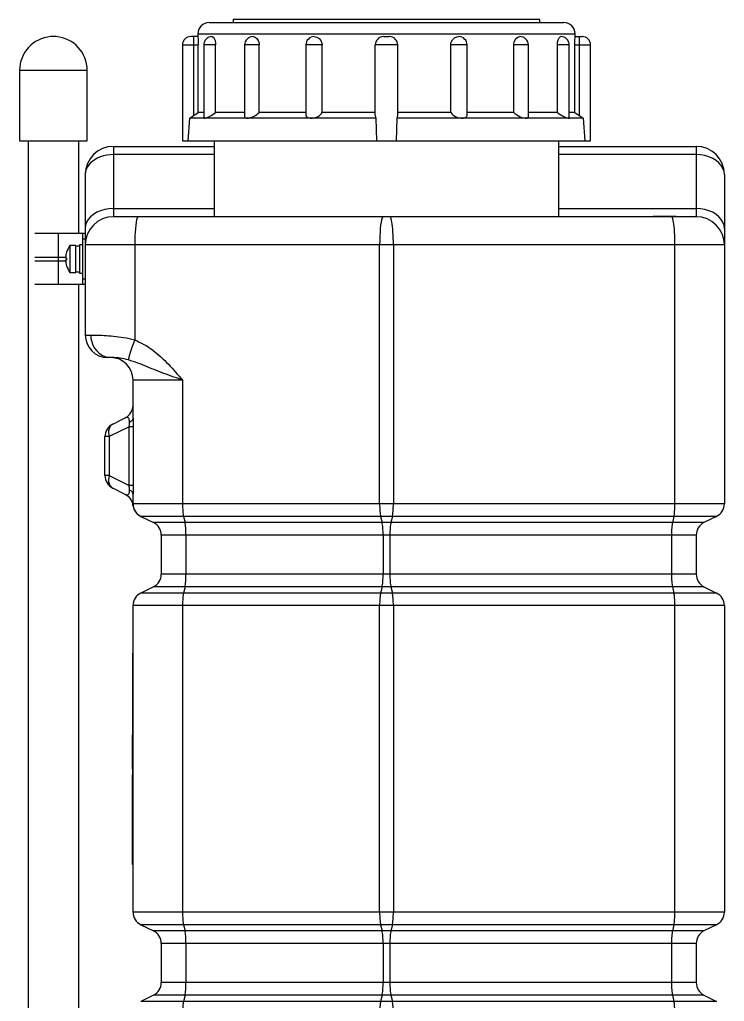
# Model space of a CAD drawing. Extents: x -9877 to -4419, y 2249 to 6216.
# Drawn here: x -5155.5 to -4905.2, y 2870.5 to 3219.2 of the extents above; entities that cross this region are included whole.
import ezdxf

# ---------------------------------------------------------------- set-up
doc = ezdxf.new("R2010")
doc.units = 0
doc.layers.add('LY_1', color=7, linetype='CONTINUOUS')

msp = doc.modelspace()

# ---------------------------------------------------------------- linework, layer by layer
at = {"layer": 'LY_1', "color": 110, "linetype": 'CONTINUOUS'}
for p, q in [((-5088.154721, 3218.167356), (-4962.154721, 3218.167356)), ((-4970.654721, 3219.167356), (-5079.654721, 3219.167356)), ((-5079.654721, 3219.167356), (-5079.654721, 3218.167356)), ((-4970.654721, 3218.167356), (-4970.654721, 3219.167356)), ((-5142.454721, 3213.125616), (-5144.454721, 3213.125616)), ((-5092.147258, 3213.167356), (-5094.654721, 3213.167356)), ((-5093.654721, 3213.167356), (-5093.654721, 3185.089563)), ((-5092.154721, 3214.167356), (-5092.154721, 3213.167356)), ((-5092.154721, 3214.167356), (-4958.154721, 3214.167356)), ((-5026.154721, 3213.167356), (-5024.154721, 3213.167356)), ((-4958.162184, 3213.167356), (-4955.654721, 3213.167356)), ((-4958.154721, 3213.167356), (-4958.154721, 3214.167356)), ((-4956.654721, 3185.089563), (-4956.654721, 3213.167356)), ((-5097.654721, 3210.167356), (-5092.035212, 3210.167356)), ((-5097.654721, 3210.167356), (-5097.654721, 3176.167356)), ((-5092.035212, 3186.167356), (-5092.035212, 3210.167356)), ((-5085.844836, 3210.167356), (-5090.05465, 3210.167356)), ((-5090.05465, 3210.167356), (-5090.05465, 3184.323424)), ((-5085.844836, 3186.167356), (-5085.844836, 3210.167356)), ((-5075.530876, 3210.167356), (-5075.530876, 3184.740723)), ((-5070.362595, 3210.167356), (-5075.530876, 3210.167356)), ((-5070.362595, 3186.167356), (-5070.362595, 3210.167356)), ((-5047.997865, 3210.167356), (-5053.794511, 3210.167356)), ((-5053.794511, 3210.167356), (-5053.794511, 3185.3658)), ((-5047.997865, 3186.167356), (-5047.997865, 3210.167356)), ((-5029.154721, 3185.089563), (-5029.154721, 3210.167356)), ((-5021.154721, 3210.167356), (-5029.154721, 3210.167356)), ((-5021.154721, 3185.089563), (-5021.154721, 3210.167356)), ((-4996.514931, 3210.167356), (-5002.311578, 3210.167356)), ((-5002.311578, 3186.167356), (-5002.311578, 3210.167356)), ((-4996.514931, 3185.373695), (-4996.514931, 3210.167356)), ((-4974.778567, 3210.167356), (-4979.946848, 3210.167356)), ((-4979.946848, 3186.167356), (-4979.946848, 3210.167356)), ((-4974.778567, 3184.735915), (-4974.778567, 3210.167356)), ((-4960.254793, 3210.167356), (-4964.464607, 3210.167356)), ((-4964.464607, 3186.167356), (-4964.464607, 3210.167356)), ((-4960.254793, 3184.328119), (-4960.254793, 3210.167356)), ((-4958.274231, 3210.167356), (-4952.654721, 3210.167356)), ((-4958.274231, 3186.167356), (-4958.274231, 3210.167356)), ((-4952.654721, 3176.167356), (-4952.654721, 3210.167356)), ((-5155.454721, 3201.167356), (-5155.454721, 3176.167356)), ((-5155.454721, 3201.167356), (-5131.454721, 3201.167356)), ((-5131.454721, 3176.167356), (-5131.454721, 3201.167356)), ((-5095.56713, 3176.167356), (-5095.054356, 3184.167356)), ((-5095.054356, 3184.167356), (-5093.654721, 3185.089563)), ((-5028.901856, 3184.167356), (-5095.054356, 3184.167356)), ((-5090.05465, 3186.167356), (-5092.035212, 3186.167356)), ((-5075.530876, 3186.167356), (-5085.844836, 3186.167356)), ((-5053.794511, 3186.167356), (-5070.362595, 3186.167356)), ((-5029.154721, 3186.167356), (-5047.997865, 3186.167356)), ((-5029.154721, 3185.089563), (-5028.901856, 3184.167356)), ((-5028.901856, 3184.167356), (-5028.667938, 3176.167356)), ((-5021.641504, 3176.167356), (-5021.407586, 3184.167356)), ((-5021.407586, 3184.167356), (-5021.154721, 3185.089563)), ((-4955.255086, 3184.167356), (-5021.407586, 3184.167356)), ((-5002.311578, 3186.167356), (-5021.154721, 3186.167356)), ((-4979.946848, 3186.167356), (-4996.514931, 3186.167356)), ((-4964.464607, 3186.167356), (-4974.778567, 3186.167356)), ((-4958.274231, 3186.167356), (-4960.254793, 3186.167356)), ((-4956.654721, 3185.089563), (-4955.255086, 3184.167356)), ((-4955.255086, 3184.167356), (-4954.742312, 3176.167356)), ((-5155.454721, 3176.167356), (-5131.454721, 3176.167356)), ((-5152.454721, 3176.167356), (-5152.454721, 2734.167356)), ((-5134.454721, 3143.167356), (-5134.454721, 3176.167356)), ((-5097.654721, 3176.167356), (-4952.654721, 3176.167356)), ((-5086.404721, 3176.167356), (-5086.404721, 3149.167356)), ((-4963.904721, 3149.167356), (-4963.904721, 3176.167356)), ((-5122.154721, 3174.167356), (-5086.404721, 3174.167356)), ((-5122.154721, 3174.167356), (-5122.154721, 3149.167356)), ((-4963.904721, 3174.167356), (-4915.154721, 3174.167356)), ((-4915.154721, 3174.167356), (-4915.154721, 3149.167356)), ((-5086.404721, 3171.238423), (-5122.154721, 3171.238423)), ((-4915.154721, 3171.238423), (-4963.904721, 3171.238423)), ((-5132.154721, 3164.167356), (-5132.154721, 3107.167356)), ((-4905.154721, 3164.167356), (-4905.154721, 3047.257526)), ((-5122.154721, 3152.096288), (-5086.404721, 3152.096288)), ((-4963.904721, 3152.096288), (-4915.154721, 3152.096288)), ((-4915.154721, 3149.167356), (-5122.154721, 3149.167356)), ((-4960.154723, 3149.267356), (-4920.154721, 3149.267356)), ((-4960.154723, 3149.267356), (-4960.154723, 3149.167356)), ((-4922.294465, 3149.277356), (-4930.45472, 3149.277356)), ((-4930.45472, 3149.277356), (-4930.45472, 3149.267356)), ((-4929.70472, 3149.277356), (-4929.70472, 3149.267356)), ((-4922.543329, 3149.277356), (-4922.543329, 3149.267356)), ((-4922.294465, 3149.267356), (-4922.294465, 3149.277356)), ((-4920.154721, 3149.267356), (-4920.154721, 3149.167356)), ((-5132.154721, 3143.167356), (-5150.069652, 3143.167356)), ((-5141.654721, 3125.167356), (-5141.654721, 3143.167356)), ((-5133.154721, 3143.167356), (-5133.154721, 3125.167356)), ((-5132.154721, 3141.167356), (-5133.154721, 3141.167356)), ((-5135.454721, 3138.917356), (-5137.591918, 3138.917356)), ((-5137.591918, 3138.917356), (-5137.591918, 3129.417356)), ((-5135.454721, 3129.417356), (-5135.454721, 3138.917356)), ((-5134.154721, 3138.767356), (-5135.454721, 3138.767356)), ((-5134.154721, 3139.167356), (-5134.154721, 3129.167356)), ((-5133.154721, 3139.167356), (-5134.154721, 3139.167356)), ((-4905.154721, 3139.167356), (-5132.154721, 3139.167356)), ((-5114.592108, 3139.167356), (-5114.592108, 3105.512236)), ((-5027.592108, 3047.257526), (-5027.592108, 3139.167356)), ((-5022.717334, 3139.167356), (-5022.717334, 3047.257526)), ((-4922.717334, 3047.257526), (-4922.717334, 3139.167356)), ((-5150.069652, 3134.867356), (-5139.115902, 3134.867356)), ((-5139.138505, 3134.527356), (-5138.761817, 3134.527356)), ((-5138.770301, 3136.617445), (-5138.761788, 3136.617445)), ((-5150.069652, 3133.467356), (-5139.115902, 3133.467356)), ((-5138.761817, 3133.807356), (-5139.138505, 3133.807356)), ((-5138.761846, 3131.717445), (-5138.770359, 3131.717445)), ((-5137.591918, 3129.417356), (-5135.454721, 3129.417356)), ((-5134.154721, 3129.167356), (-5133.154721, 3129.167356)), ((-5133.154721, 3127.167356), (-5132.154721, 3127.167356)), ((-5132.154721, 3125.167356), (-5150.069652, 3125.167356)), ((-5134.454721, 2782.14273), (-5134.454721, 3125.167356)), ((-5132.154721, 3107.167356), (-5130.204679, 3107.167356)), ((-5122.984696, 3099.167356), (-5124.154721, 3099.167356)), ((-5122.783572, 3099.166434), (-5122.984696, 3099.167356)), ((-5115.154721, 3077.662789), (-5115.154721, 3091.167356)), ((-5097.592108, 3091.167356), (-5115.154721, 3091.167356)), ((-5097.592108, 3091.167356), (-5097.592108, 3047.257526)), ((-5122.390789, 3075.549322), (-5117.918653, 3077.78539)), ((-5116.61007, 3074.617278), (-5123.690255, 3071.077186)), ((-5116.61007, 3053.717433), (-5116.61007, 3074.617278)), ((-5115.147428, 3074.617278), (-5116.61007, 3074.617278)), ((-5115.147428, 3074.617278), (-5115.147428, 3053.717433)), ((-5125.154721, 3057.257526), (-5125.154721, 3071.077186)), ((-5123.690255, 3071.077186), (-5125.154721, 3071.077186)), ((-5123.690255, 3071.077186), (-5123.690255, 3057.257526)), ((-5123.690255, 3057.257526), (-5125.154721, 3057.257526)), ((-5123.690255, 3057.257526), (-5116.61007, 3053.717433)), ((-5117.918653, 3050.549322), (-5122.390789, 3052.78539)), ((-5115.147428, 3053.717433), (-5116.61007, 3053.717433)), ((-5115.154721, 3047.257526), (-5115.154721, 3050.671922)), ((-4905.154721, 3047.257526), (-5115.154721, 3047.257526)), ((-4907.918653, 3042.78539), (-5112.390789, 3042.78539)), ((-5112.390789, 3042.78539), (-5107.918653, 3040.549322)), ((-4912.390789, 3040.549322), (-5107.918653, 3040.549322)), ((-5097.25527, 3042.78539), (-5096.710253, 3040.549322)), ((-5027.25527, 3042.78539), (-5026.710253, 3040.549322)), ((-5023.054173, 3042.78539), (-5023.599189, 3040.549322)), ((-4923.054173, 3042.78539), (-4923.599189, 3040.549322)), ((-4907.918653, 3042.78539), (-4912.390789, 3040.549322)), ((-4915.154721, 3036.077186), (-5105.154721, 3036.077186)), ((-5105.154721, 3036.077186), (-5105.154721, 3022.257526)), ((-5096.373415, 3036.077186), (-5096.373415, 3022.257526)), ((-5026.373415, 3036.077186), (-5026.373415, 3022.257526)), ((-5023.936028, 3036.077186), (-5023.936028, 3022.257526)), ((-4923.936028, 3036.077186), (-4923.936028, 3022.257526)), ((-4915.154721, 3036.077186), (-4915.154721, 3022.257526)), ((-4915.154721, 3022.257526), (-5105.154721, 3022.257526)), ((-5107.918653, 3017.78539), (-5112.390789, 3015.549322)), ((-4907.918653, 3015.549322), (-5112.390789, 3015.549322)), ((-4912.390789, 3017.78539), (-5107.918653, 3017.78539)), ((-5096.710253, 3017.78539), (-5097.25527, 3015.549322)), ((-5026.710253, 3017.78539), (-5027.25527, 3015.549322)), ((-5023.599189, 3017.78539), (-5023.054173, 3015.549322)), ((-4923.599189, 3017.78539), (-4923.054173, 3015.549322)), ((-4912.390789, 3017.78539), (-4907.918653, 3015.549322)), ((-4905.154721, 3011.077186), (-5115.154721, 3011.077186)), ((-5115.154721, 2902.257526), (-5115.154721, 3011.077186)), ((-5097.592108, 3011.077186), (-5097.592108, 2902.257526)), ((-5027.592108, 2902.257526), (-5027.592108, 3011.077186)), ((-5022.717334, 3011.077186), (-5022.717334, 2902.257526)), ((-4922.717334, 2902.257526), (-4922.717334, 3011.077186)), ((-4905.154721, 3011.077186), (-4905.154721, 2902.257526)), ((-5115.354721, 2994.167356), (-5115.354721, 2951.167356)), ((-5115.354721, 2994.167356), (-5115.154721, 2994.167356)), ((-5115.354721, 2992.167356), (-5115.154721, 2992.167356)), ((-5115.354721, 2990.455045), (-5115.404721, 2990.455045)), ((-5115.404721, 2990.455045), (-5115.404721, 2987.190859)), ((-5115.404721, 2987.190859), (-5115.354721, 2987.190859)), ((-5115.404721, 2985.667356), (-5115.404721, 2978.667356)), ((-5115.404721, 2985.667356), (-5115.354721, 2985.667356)), ((-5115.404721, 2985.489456), (-5115.354721, 2985.489456)), ((-5115.404721, 2979.289456), (-5115.354721, 2979.289456)), ((-5115.404721, 2978.667356), (-5115.354721, 2978.667356)), ((-5115.254721, 2979.167356), (-5115.154721, 2979.167356)), ((-5115.254721, 2919.167356), (-5115.254721, 2979.167356)), ((-5115.354721, 2977.141886), (-5115.404721, 2977.141886)), ((-5115.404721, 2977.141886), (-5115.404721, 2973.8777)), ((-5115.404721, 2973.8777), (-5115.354721, 2973.8777)), ((-5115.254721, 2977.167356), (-5115.154721, 2977.167356)), ((-5115.384721, 2953.167356), (-5115.384721, 2965.167356)), ((-5115.384721, 2965.167356), (-5115.354721, 2965.167356)), ((-5115.404721, 2963.16734), (-5115.384721, 2963.16734)), ((-5115.404721, 2955.16734), (-5115.404721, 2963.16734)), ((-5115.264721, 2934.953931), (-5115.264721, 2961.166172)), ((-5115.264721, 2958.549054), (-5115.254721, 2958.549054)), ((-5115.404721, 2955.16734), (-5115.384721, 2955.16734)), ((-5115.354721, 2919.167356), (-5115.354721, 2951.167356)), ((-5115.264721, 2951.166974), (-5115.254721, 2951.166974)), ((-5115.264721, 2935.853931), (-5115.254721, 2935.853931)), ((-5115.264721, 2921.167356), (-5115.264721, 2934.953931)), ((-5115.264721, 2934.953931), (-5115.254721, 2934.953931)), ((-5115.354721, 2919.167356), (-5115.254721, 2919.167356)), ((-5115.264721, 2921.167356), (-5115.254721, 2921.167356)), ((-5115.264721, 2921.167344), (-5115.254721, 2921.167344)), ((-5115.254721, 2921.167356), (-5115.154721, 2921.167356)), ((-5115.254721, 2919.167356), (-5115.154721, 2919.167356)), ((-4905.154721, 2902.257526), (-5115.154721, 2902.257526)), ((-4907.918653, 2897.78539), (-5112.390789, 2897.78539)), ((-5112.390789, 2897.78539), (-5107.918653, 2895.549322)), ((-5097.25527, 2897.78539), (-5096.710253, 2895.549322)), ((-5027.25527, 2897.78539), (-5026.710253, 2895.549322)), ((-5023.054173, 2897.78539), (-5023.599189, 2895.549322)), ((-4923.054173, 2897.78539), (-4923.599189, 2895.549322)), ((-4907.918653, 2897.78539), (-4912.390789, 2895.549322)), ((-4912.390789, 2895.549322), (-5107.918653, 2895.549322)), ((-4915.154721, 2891.077186), (-5105.154721, 2891.077186)), ((-5105.154721, 2891.077186), (-5105.154721, 2877.257526)), ((-5096.373415, 2891.077186), (-5096.373415, 2877.257526)), ((-5026.373415, 2891.077186), (-5026.373415, 2877.257526)), ((-5023.936028, 2891.077186), (-5023.936028, 2877.257526)), ((-4923.936028, 2891.077186), (-4923.936028, 2877.257526)), ((-4915.154721, 2891.077186), (-4915.154721, 2877.257526)), ((-4915.154721, 2877.257526), (-5105.154721, 2877.257526)), ((-5107.918653, 2872.78539), (-5112.390789, 2870.549322)), ((-4912.390789, 2872.78539), (-5107.918653, 2872.78539)), ((-5096.710253, 2872.78539), (-5097.25527, 2870.549322)), ((-5026.710253, 2872.78539), (-5027.25527, 2870.549322)), ((-5023.599189, 2872.78539), (-5023.054173, 2870.549322)), ((-4923.599189, 2872.78539), (-4923.054173, 2870.549322)), ((-4912.390789, 2872.78539), (-4907.918653, 2870.549322)), ((-4907.918653, 2870.549322), (-5112.390789, 2870.549322))]:
    msp.add_line(p, q, dxfattribs=at)
for points in [[(-5092.147258, 3213.167356), (-5092.125077, 3212.998304), (-5092.093071, 3212.510391), (-5092.060942, 3211.75787), (-5092.039544, 3210.825583), (-5092.035212, 3210.167356)], [(-5087.053849, 3213.167355), (-5086.668143, 3212.998501), (-5086.313842, 3212.510978), (-5086.037188, 3211.759375), (-5085.876011, 3210.828038), (-5085.844836, 3210.167356)], [(-5072.529665, 3213.167355), (-5071.824052, 3212.998501), (-5071.188216, 3212.510978), (-5070.6991, 3211.759375), (-5070.416941, 3210.828038), (-5070.362595, 3210.167356)], [(-5050.793091, 3213.167355), (-5049.874978, 3212.998501), (-5049.054408, 3212.510978), (-5048.427294, 3211.759375), (-5048.067109, 3210.828038), (-5047.997865, 3210.167356)], [(-5002.311578, 3210.167356), (-5002.246483, 3210.667362), (-5002.152679, 3211.160229), (-5001.694768, 3212.041162), (-5000.991568, 3212.710979), (-5000.125098, 3213.094057), (-4999.513508, 3213.167355)], [(-4979.946848, 3210.167356), (-4979.896245, 3210.665957), (-4979.822185, 3211.160229), (-4979.463908, 3212.041162), (-4978.916556, 3212.710979), (-4978.246911, 3213.094057), (-4977.777349, 3213.167355)], [(-4964.464607, 3210.167356), (-4964.393158, 3211.160229), (-4964.189061, 3212.041162), (-4963.880886, 3212.710979), (-4963.510013, 3213.094057), (-4963.253984, 3213.167355)], [(-4958.274231, 3210.167356), (-4958.264353, 3211.159294), (-4958.238236, 3212.039387), (-4958.204915, 3212.709499), (-4958.175315, 3213.093612), (-4958.162184, 3213.167356)], [(-5093.654721, 3185.089563), (-5093.593852, 3185.130073), (-5092.814534, 3185.648718), (-5092.035212, 3186.167356)], [(-5090.054647, 3184.314362), (-5089.927529, 3184.177025), (-5089.826289, 3184.167356)], [(-5089.826289, 3184.167356), (-5089.548139, 3184.204359), (-5088.992228, 3184.3806), (-5088.274422, 3184.696276), (-5087.39653, 3185.162922), (-5086.886476, 3185.466136), (-5086.388554, 3185.788187), (-5085.844836, 3186.167356)], [(-5075.530876, 3184.731551), (-5075.528232, 3184.675178), (-5075.343527, 3184.342046), (-5074.854415, 3184.177025), (-5074.652196, 3184.167356)], [(-5074.652196, 3184.167356), (-5074.19621, 3184.204359), (-5073.444478, 3184.3806), (-5072.608927, 3184.696276), (-5072.151232, 3184.916551), (-5071.70616, 3185.162922), (-5071.238218, 3185.457733), (-5070.796089, 3185.788187), (-5070.362595, 3186.167356)], [(-5053.794511, 3185.364003), (-5053.794193, 3185.338098), (-5053.515485, 3184.675141), (-5052.993663, 3184.342026), (-5052.214916, 3184.177021), (-5051.942562, 3184.167356)], [(-5051.942562, 3184.167356), (-5051.378101, 3184.204366), (-5050.544993, 3184.380617), (-5049.718903, 3184.696303), (-5048.928704, 3185.16296), (-5048.2551, 3185.788236), (-5047.997865, 3186.167356)], [(-5002.311578, 3186.167356), (-5001.96875, 3185.741859), (-5001.605213, 3185.338149), (-5001.105908, 3184.964662), (-5000.545635, 3184.675178), (-4999.627175, 3184.342046), (-4998.65089, 3184.177025), (-4998.366881, 3184.167356)], [(-4998.366881, 3184.167356), (-4997.846845, 3184.204359), (-4997.224562, 3184.3806), (-4996.7741, 3184.696276), (-4996.534475, 3185.162922), (-4996.514932, 3185.365999)], [(-4979.946848, 3186.167356), (-4979.422562, 3185.744264), (-4978.886224, 3185.338142), (-4978.286444, 3184.976648), (-4977.652636, 3184.675173), (-4976.735011, 3184.342043), (-4975.880887, 3184.177024), (-4975.657247, 3184.167356)], [(-4975.657247, 3184.167356), (-4975.283235, 3184.20436), (-4974.92106, 3184.380602), (-4974.779582, 3184.696279), (-4974.778567, 3184.731703)], [(-4964.464607, 3186.167356), (-4963.841062, 3185.747948), (-4963.211129, 3185.338098), (-4962.610158, 3184.989376), (-4961.991344, 3184.675141), (-4961.21427, 3184.342026), (-4960.61236, 3184.177021), (-4960.483154, 3184.167356)], [(-4960.483154, 3184.167356), (-4960.312103, 3184.204366), (-4960.254796, 3184.31447)], [(-4958.274231, 3186.167356), (-4957.494908, 3185.648718), (-4956.715591, 3185.130073), (-4956.654721, 3185.089563)], [(-5122.154721, 3171.238423), (-5123.330095, 3171.18941), (-5124.489175, 3171.043049), (-5125.615892, 3170.80137), (-5126.694626, 3170.467723), (-5127.710424, 3170.046734), (-5128.649202, 3169.544238), (-5129.497946, 3168.967202), (-5130.244891, 3168.323625), (-5130.879681, 3167.62243), (-5131.393517, 3166.873336), (-5131.779274, 3166.086729), (-5132.031605, 3165.273514), (-5132.123895, 3164.722145), (-5132.154721, 3164.167356)], [(-4905.154721, 3164.167356), (-4905.277838, 3165.273514), (-4905.644156, 3166.352436), (-4906.244656, 3167.377553), (-4907.064551, 3168.323625), (-4908.083653, 3169.167356), (-4909.276869, 3169.88797), (-4910.614816, 3170.467723), (-4912.064551, 3170.892341), (-4913.590377, 3171.151367), (-4915.154721, 3171.238423)], [(-5122.154721, 3152.096288), (-5123.719066, 3152.009231), (-5125.244891, 3151.750205), (-5126.694626, 3151.325588), (-5128.032574, 3150.745834), (-5129.225789, 3150.02522), (-5130.244891, 3149.181489), (-5131.064786, 3148.235418), (-5131.665286, 3147.2103), (-5132.031605, 3146.131379), (-5132.154721, 3145.02522)], [(-4905.154721, 3145.02522), (-4905.277838, 3146.131379), (-4905.644156, 3147.2103), (-4906.244656, 3148.235418), (-4907.064551, 3149.181489), (-4908.083653, 3150.02522), (-4909.276869, 3150.745834), (-4910.614816, 3151.325588), (-4912.064551, 3151.750205), (-4913.590377, 3152.009231), (-4915.154721, 3152.096288)], [(-5113.373415, 3149.167356), (-5113.56406, 3149.044239), (-5113.750012, 3148.677921), (-5113.92669, 3148.077421), (-5114.089745, 3147.257526), (-5114.235161, 3146.238423), (-5114.359358, 3145.045208), (-5114.459278, 3143.707261), (-5114.532461, 3142.257526), (-5114.577104, 3140.7317), (-5114.592108, 3139.167356)], [(-5026.373415, 3149.167356), (-5026.56406, 3149.044239), (-5026.750012, 3148.677921), (-5026.92669, 3148.077421), (-5027.089745, 3147.257526), (-5027.235161, 3146.238423), (-5027.359358, 3145.045208), (-5027.459278, 3143.707261), (-5027.532461, 3142.257526), (-5027.577104, 3140.7317), (-5027.592108, 3139.167356)], [(-5022.717334, 3139.167356), (-5022.725782, 3140.34273), (-5022.751007, 3141.501809), (-5022.79266, 3142.628526), (-5022.850164, 3143.707261), (-5022.922721, 3144.723058), (-5023.009326, 3145.661836), (-5023.108778, 3146.510581), (-5023.219698, 3147.257526), (-5023.340548, 3147.892316), (-5023.469654, 3148.406151), (-5023.605225, 3148.791908), (-5023.745382, 3149.044239), (-5023.84041, 3149.136529), (-5023.936028, 3149.167356)], [(-4922.717334, 3139.167356), (-4922.725782, 3140.34273), (-4922.751007, 3141.501809), (-4922.79266, 3142.628526), (-4922.850164, 3143.707261), (-4922.922721, 3144.723058), (-4923.009326, 3145.661836), (-4923.108778, 3146.510581), (-4923.219698, 3147.257526), (-4923.340548, 3147.892316), (-4923.469654, 3148.406151), (-4923.605225, 3148.791908), (-4923.745382, 3149.044239), (-4923.84041, 3149.136529), (-4923.936028, 3149.167356)], [(-5135.454721, 3129.579423), (-5134.80148, 3129.613737), (-5134.154721, 3129.67015)], [(-5134.804721, 3129.613511), (-5134.480327, 3129.593719), (-5134.154721, 3129.579423)], [(-5130.204679, 3107.167356), (-5130.115789, 3105.91588), (-5129.851307, 3104.69522), (-5129.417748, 3103.535432), (-5128.825785, 3102.465074), (-5128.089995, 3101.510501), (-5127.228495, 3100.69522), (-5126.262499, 3100.039303), (-5125.215793, 3099.558903), (-5124.11415, 3099.265849), (-5122.984696, 3099.167356), (-5122.984696, 3099.167356)], [(-5130.204679, 3107.167356), (-5129.439576, 3107.163623), (-5128.534632, 3107.150535), (-5127.629888, 3107.126593), (-5126.897793, 3107.100275), (-5126.165952, 3107.067788), (-5125.434411, 3107.028928), (-5124.618388, 3106.977756), (-5123.802959, 3106.917948), (-5122.988281, 3106.849057), (-5122.090054, 3106.762098), (-5121.192938, 3106.663928), (-5120.296935, 3106.554946), (-5119.357677, 3106.428479), (-5118.42087, 3106.285857), (-5117.487732, 3106.122401), (-5116.520757, 3105.928231), (-5115.556433, 3105.720233), (-5114.592108, 3105.512236)], [(-5114.592108, 3105.512236), (-5115.065902, 3104.299798), (-5115.500711, 3103.119987), (-5115.884832, 3102.004552), (-5116.20793, 3100.983509), (-5116.46131, 3100.084335), (-5116.638153, 3099.331226), (-5116.7337, 3098.74445), (-5116.745381, 3098.339796)], [(-5114.592108, 3105.512236), (-5113.769053, 3105.09845), (-5112.941678, 3104.692077), (-5112.116463, 3104.281997), (-5111.299888, 3103.857092), (-5110.498433, 3103.406243), (-5109.696379, 3102.907383), (-5108.915162, 3102.374489), (-5108.152834, 3101.812621), (-5107.40745, 3101.226837), (-5106.677063, 3100.622197), (-5105.970914, 3100.012692), (-5105.276865, 3099.390549), (-5104.594365, 3098.756505), (-5103.922861, 3098.111297), (-5103.261803, 3097.455662), (-5102.610638, 3096.790337), (-5101.968817, 3096.116059), (-5101.329477, 3095.426895), (-5100.697795, 3094.730611), (-5100.072466, 3094.028468), (-5099.452183, 3093.321724), (-5098.83564, 3092.611638), (-5098.221529, 3091.89947), (-5097.608546, 3091.186479), (-5097.592108, 3091.167356)], [(-5116.745381, 3098.339796), (-5117.519347, 3098.521344), (-5118.293314, 3098.702893), (-5119.071574, 3098.861151), (-5119.755604, 3098.965667), (-5120.44405, 3099.042205), (-5121.134809, 3099.098142), (-5121.915456, 3099.143072), (-5122.696662, 3099.165489), (-5122.783572, 3099.166434)], [(-5097.592108, 3091.167356), (-5097.619354, 3091.176865), (-5098.341575, 3091.429389), (-5099.06346, 3091.682871), (-5099.784915, 3091.937575), (-5100.684195, 3092.257414), (-5101.58251, 3092.57996), (-5102.479709, 3092.905611), (-5103.354765, 3093.227011), (-5104.228514, 3093.551934), (-5105.100854, 3093.880566), (-5105.956284, 3094.207125), (-5106.810279, 3094.537397), (-5107.662863, 3094.871341), (-5108.514057, 3095.208913), (-5109.363885, 3095.550073), (-5110.212369, 3095.894776), (-5111.022989, 3096.226946), (-5111.834231, 3096.557435), (-5112.647926, 3096.881356), (-5113.465905, 3097.193825), (-5114.282391, 3097.489354), (-5115.102636, 3097.774843), (-5115.924384, 3098.056315), (-5116.745381, 3098.339796)], [(-5122.390789, 3075.549322), (-5122.827193, 3075.263123), (-5123.198584, 3074.875091), (-5123.495925, 3074.394666), (-5123.711983, 3073.833536), (-5123.841503, 3073.205352), (-5123.881333, 3072.525395), (-5123.830505, 3071.810206), (-5123.690255, 3071.077186)], [(-5116.428288, 3076.233204), (-5116.444118, 3076.688262), (-5116.502267, 3077.079326), (-5116.602073, 3077.401936), (-5116.742397, 3077.652411), (-5116.921638, 3077.827896), (-5117.137753, 3077.92639), (-5117.388276, 3077.946768), (-5117.670351, 3077.888798), (-5117.79231, 3077.843373), (-5117.918653, 3077.78539)], [(-5116.61007, 3074.617278), (-5116.476462, 3075.465687), (-5116.440953, 3075.879013), (-5116.428288, 3076.233204)], [(-5116.428288, 3076.233204), (-5116.10574, 3076.404805), (-5115.825978, 3076.589698), (-5115.591955, 3076.785931), (-5115.406147, 3076.991429), (-5115.270515, 3077.204021), (-5115.186493, 3077.42146), (-5115.16267, 3077.541933), (-5115.154721, 3077.662789)], [(-5115.154721, 3077.662789), (-5115.15342, 3076.967885), (-5115.151604, 3076.184349), (-5115.149516, 3075.400814), (-5115.147428, 3074.617278)], [(-5123.690255, 3057.257526), (-5123.830505, 3056.524505), (-5123.881333, 3055.809316), (-5123.841503, 3055.129359), (-5123.711983, 3054.501174), (-5123.495924, 3053.940044), (-5123.198583, 3053.45962), (-5122.827193, 3053.071588), (-5122.390788, 3052.785389), (-5122.390788, 3052.785389)], [(-5117.918653, 3050.549322), (-5117.61346, 3050.428603), (-5117.337249, 3050.385768), (-5117.093172, 3050.421306), (-5116.884012, 3050.53481), (-5116.712155, 3050.724988), (-5116.57956, 3050.989669), (-5116.487739, 3051.325835), (-5116.437741, 3051.729652), (-5116.429557, 3051.910617), (-5116.428288, 3052.101507)], [(-5116.428288, 3052.101507), (-5116.483036, 3052.926394), (-5116.535704, 3053.30485), (-5116.61007, 3053.717433)], [(-5115.154721, 3050.671922), (-5115.237718, 3051.060968), (-5115.483952, 3051.437099), (-5115.88525, 3051.787826), (-5116.428288, 3052.101507)], [(-5115.147428, 3053.717433), (-5115.148212, 3052.967124), (-5115.149923, 3052.202056), (-5115.152322, 3051.436989), (-5115.154721, 3050.671922)], [(-5097.592108, 3047.257526), (-5097.586282, 3046.567764), (-5097.568915, 3045.891193), (-5097.54034, 3045.240749), (-5097.501103, 3044.62887), (-5097.451953, 3044.067257), (-5097.393832, 3043.566649), (-5097.32785, 3043.136619), (-5097.25527, 3042.78539), (-5097.25527, 3042.78539)], [(-5027.592108, 3047.257526), (-5027.586282, 3046.567764), (-5027.568915, 3045.891193), (-5027.54034, 3045.240749), (-5027.501103, 3044.62887), (-5027.451953, 3044.067257), (-5027.393832, 3043.566649), (-5027.32785, 3043.136619), (-5027.25527, 3042.78539)], [(-5023.054173, 3042.78539), (-5022.981592, 3043.136619), (-5022.91561, 3043.566649), (-5022.857489, 3044.067257), (-5022.80834, 3044.62887), (-5022.769102, 3045.240749), (-5022.740527, 3045.891193), (-5022.72316, 3046.567764), (-5022.717334, 3047.257526)], [(-4923.054173, 3042.78539), (-4922.981592, 3043.136619), (-4922.91561, 3043.566649), (-4922.857489, 3044.067257), (-4922.80834, 3044.62887), (-4922.769102, 3045.240749), (-4922.740527, 3045.891193), (-4922.72316, 3046.567764), (-4922.717334, 3047.257526)], [(-5115.193789, 3046.711861), (-5115.030488, 3045.90329), (-5114.736465, 3045.132574), (-5114.319726, 3044.420692), (-5113.791612, 3043.787019), (-5113.166497, 3043.248804), (-5112.461398, 3042.820695), (-5112.461398, 3042.820695)], [(-5096.373415, 3036.077186), (-5096.379241, 3036.766947), (-5096.396607, 3037.443518), (-5096.425183, 3038.093962), (-5096.46442, 3038.705841), (-5096.513569, 3039.267454), (-5096.571691, 3039.768062), (-5096.637673, 3040.198092), (-5096.710253, 3040.549322)], [(-5026.373415, 3036.077186), (-5026.379241, 3036.766947), (-5026.396607, 3037.443518), (-5026.425183, 3038.093962), (-5026.46442, 3038.705841), (-5026.513569, 3039.267454), (-5026.571691, 3039.768062), (-5026.637673, 3040.198092), (-5026.710253, 3040.549322), (-5026.710253, 3040.549322)], [(-5023.599189, 3040.549322), (-5023.67177, 3040.198092), (-5023.737752, 3039.768062), (-5023.795873, 3039.267454), (-5023.845022, 3038.705841), (-5023.88426, 3038.093962), (-5023.912835, 3037.443518), (-5023.930202, 3036.766947), (-5023.936028, 3036.077186)], [(-4923.599189, 3040.549322), (-4923.67177, 3040.198092), (-4923.737752, 3039.768062), (-4923.795873, 3039.267454), (-4923.845022, 3038.705841), (-4923.88426, 3038.093962), (-4923.912835, 3037.443518), (-4923.930202, 3036.766947), (-4923.936028, 3036.077186), (-4923.936028, 3036.077186)], [(-5096.710253, 3017.78539), (-5096.637673, 3018.136619), (-5096.571691, 3018.566649), (-5096.513569, 3019.067257), (-5096.46442, 3019.62887), (-5096.425183, 3020.240749), (-5096.396607, 3020.891193), (-5096.379241, 3021.567764), (-5096.373415, 3022.257526)], [(-5026.710253, 3017.78539), (-5026.637673, 3018.136619), (-5026.571691, 3018.566649), (-5026.513569, 3019.067257), (-5026.46442, 3019.62887), (-5026.425183, 3020.240749), (-5026.396607, 3020.891193), (-5026.379241, 3021.567764), (-5026.373415, 3022.257526)], [(-5023.936028, 3022.257526), (-5023.930202, 3021.567764), (-5023.912835, 3020.891193), (-5023.88426, 3020.240749), (-5023.845022, 3019.62887), (-5023.795873, 3019.067257), (-5023.737752, 3018.566649), (-5023.67177, 3018.136619), (-5023.599189, 3017.78539), (-5023.599189, 3017.78539)], [(-4923.936028, 3022.257526), (-4923.930202, 3021.567764), (-4923.912835, 3020.891193), (-4923.88426, 3020.240749), (-4923.845022, 3019.62887), (-4923.795873, 3019.067257), (-4923.737752, 3018.566649), (-4923.67177, 3018.136619), (-4923.599189, 3017.78539), (-4923.599189, 3017.78539)], [(-5097.25527, 3015.549322), (-5097.32785, 3015.198092), (-5097.393832, 3014.768062), (-5097.451953, 3014.267454), (-5097.501103, 3013.705841), (-5097.54034, 3013.093962), (-5097.568915, 3012.443518), (-5097.586282, 3011.766947), (-5097.592108, 3011.077186), (-5097.592108, 3011.077186)], [(-5027.25527, 3015.549322), (-5027.32785, 3015.198092), (-5027.393832, 3014.768062), (-5027.451953, 3014.267454), (-5027.501103, 3013.705841), (-5027.54034, 3013.093962), (-5027.568915, 3012.443518), (-5027.586282, 3011.766947), (-5027.592108, 3011.077186)], [(-5022.717334, 3011.077186), (-5022.72316, 3011.766947), (-5022.740527, 3012.443518), (-5022.769102, 3013.093962), (-5022.80834, 3013.705841), (-5022.857489, 3014.267454), (-5022.91561, 3014.768062), (-5022.981592, 3015.198092), (-5023.054173, 3015.549322), (-5023.054173, 3015.549322)], [(-4922.717334, 3011.077186), (-4922.72316, 3011.766947), (-4922.740527, 3012.443518), (-4922.769102, 3013.093962), (-4922.80834, 3013.705841), (-4922.857489, 3014.267454), (-4922.91561, 3014.768062), (-4922.981592, 3015.198092), (-4923.054173, 3015.549322), (-4923.054173, 3015.549322)], [(-5097.592108, 2902.257526), (-5097.586282, 2901.567764), (-5097.568915, 2900.891193), (-5097.54034, 2900.240749), (-5097.501103, 2899.62887), (-5097.451953, 2899.067257), (-5097.393832, 2898.566649), (-5097.32785, 2898.136619), (-5097.25527, 2897.78539), (-5097.25527, 2897.78539)], [(-5027.592108, 2902.257526), (-5027.586282, 2901.567764), (-5027.568915, 2900.891193), (-5027.54034, 2900.240749), (-5027.501103, 2899.62887), (-5027.451953, 2899.067257), (-5027.393832, 2898.566649), (-5027.32785, 2898.136619), (-5027.25527, 2897.78539), (-5027.25527, 2897.78539)], [(-5023.054173, 2897.78539), (-5022.981592, 2898.136619), (-5022.91561, 2898.566649), (-5022.857489, 2899.067257), (-5022.80834, 2899.62887), (-5022.769102, 2900.240749), (-5022.740527, 2900.891193), (-5022.72316, 2901.567764), (-5022.717334, 2902.257526)], [(-4923.054173, 2897.78539), (-4922.981592, 2898.136619), (-4922.91561, 2898.566649), (-4922.857489, 2899.067257), (-4922.80834, 2899.62887), (-4922.769102, 2900.240749), (-4922.740527, 2900.891193), (-4922.72316, 2901.567764), (-4922.717334, 2902.257526)], [(-5096.373415, 2891.077186), (-5096.379241, 2891.766947), (-5096.396607, 2892.443518), (-5096.425183, 2893.093962), (-5096.46442, 2893.705841), (-5096.513569, 2894.267454), (-5096.571691, 2894.768062), (-5096.637673, 2895.198092), (-5096.710253, 2895.549322), (-5096.710253, 2895.549322)], [(-5026.373415, 2891.077186), (-5026.379241, 2891.766947), (-5026.396607, 2892.443518), (-5026.425183, 2893.093962), (-5026.46442, 2893.705841), (-5026.513569, 2894.267454), (-5026.571691, 2894.768062), (-5026.637673, 2895.198092), (-5026.710253, 2895.549322), (-5026.710253, 2895.549322)], [(-5023.599189, 2895.549322), (-5023.67177, 2895.198092), (-5023.737752, 2894.768062), (-5023.795873, 2894.267454), (-5023.845022, 2893.705841), (-5023.88426, 2893.093962), (-5023.912835, 2892.443518), (-5023.930202, 2891.766947), (-5023.936028, 2891.077186)], [(-4923.599189, 2895.549322), (-4923.67177, 2895.198092), (-4923.737752, 2894.768062), (-4923.795873, 2894.267454), (-4923.845022, 2893.705841), (-4923.88426, 2893.093962), (-4923.912835, 2892.443518), (-4923.930202, 2891.766947), (-4923.936028, 2891.077186), (-4923.936028, 2891.077186)], [(-5096.710253, 2872.78539), (-5096.637673, 2873.136619), (-5096.571691, 2873.566649), (-5096.513569, 2874.067257), (-5096.46442, 2874.62887), (-5096.425183, 2875.240749), (-5096.396607, 2875.891193), (-5096.379241, 2876.567764), (-5096.373415, 2877.257526), (-5096.373415, 2877.257526)], [(-5026.710253, 2872.78539), (-5026.637673, 2873.136619), (-5026.571691, 2873.566649), (-5026.513569, 2874.067257), (-5026.46442, 2874.62887), (-5026.425183, 2875.240749), (-5026.396607, 2875.891193), (-5026.379241, 2876.567764), (-5026.373415, 2877.257526)], [(-5023.936028, 2877.257526), (-5023.930202, 2876.567764), (-5023.912835, 2875.891193), (-5023.88426, 2875.240749), (-5023.845022, 2874.62887), (-5023.795873, 2874.067257), (-5023.737752, 2873.566649), (-5023.67177, 2873.136619), (-5023.599189, 2872.78539), (-5023.599189, 2872.78539)], [(-4923.936028, 2877.257526), (-4923.930202, 2876.567764), (-4923.912835, 2875.891193), (-4923.88426, 2875.240749), (-4923.845022, 2874.62887), (-4923.795873, 2874.067257), (-4923.737752, 2873.566649), (-4923.67177, 2873.136619), (-4923.599189, 2872.78539), (-4923.599189, 2872.78539)], [(-5097.25527, 2870.549322), (-5097.32785, 2870.198092), (-5097.393832, 2869.768062), (-5097.451953, 2869.267454), (-5097.501103, 2868.705841), (-5097.54034, 2868.093962), (-5097.568915, 2867.443518), (-5097.586282, 2866.766947), (-5097.592108, 2866.077186)], [(-5027.25527, 2870.549322), (-5027.32785, 2870.198092), (-5027.393832, 2869.768062), (-5027.451953, 2869.267454), (-5027.501103, 2868.705841), (-5027.54034, 2868.093962), (-5027.568915, 2867.443518), (-5027.586282, 2866.766947), (-5027.592108, 2866.077186)], [(-5022.717334, 2866.077186), (-5022.72316, 2866.766947), (-5022.740527, 2867.443518), (-5022.769102, 2868.093962), (-5022.80834, 2868.705841), (-5022.857489, 2869.267454), (-5022.91561, 2869.768062), (-5022.981592, 2870.198092), (-5023.054173, 2870.549322), (-5023.054173, 2870.549322)], [(-4922.717334, 2866.077186), (-4922.72316, 2866.766947), (-4922.740527, 2867.443518), (-4922.769102, 2868.093962), (-4922.80834, 2868.705841), (-4922.857489, 2869.267454), (-4922.91561, 2869.768062), (-4922.981592, 2870.198092), (-4923.054173, 2870.549322), (-4923.054173, 2870.549322)]]:
    msp.add_lwpolyline(points, dxfattribs=at)
for centre, radius, start, end in [((-5088.154721, 3214.167356), 4, 90, 180), ((-4962.154721, 3214.167356), 4, 0, 90), ((-5143.454721, 3201.167356), 12, 94.780192, 180), ((-5143.454721, 3201.167356), 12, 0, 85.219808), ((-5094.654721, 3210.167356), 3, 90, 180), ((-5087.05465, 3210.167356), 3, 90.002381, 180), ((-5072.530876, 3210.167356), 3, 89.994913, 180), ((-5050.794511, 3210.167356), 3, 89.991133, 180), ((-5026.154721, 3210.167356), 3, 90, 180), ((-5024.154721, 3210.167356), 3, 0, 90), ((-4999.514931, 3210.167356), 3, 0, 89.991235), ((-4977.778567, 3210.167356), 3, 0, 89.995114), ((-4963.254793, 3210.167356), 3, 0, 90.002771), ((-4955.654721, 3210.167356), 3, 0, 90), ((-5122.154721, 3164.167356), 10, 90, 180), ((-4915.154721, 3164.167356), 10, 0, 90), ((-5122.154721, 3139.167356), 10, 90, 180), ((-4915.154721, 3139.167356), 10, 0, 90), ((-5131.154721, 3134.167356), 8, 143.576426, 162.165943), ((-5131.154721, 3134.167356), 7.991896, 162.147249, 177.418202), ((-5131.154721, 3134.167356), 7.615609, 177.290542, 182.709458), ((-5131.154721, 3134.167356), 7.991896, 182.581798, 197.851399), ((-5131.154721, 3134.167356), 8, 197.832708, 216.423574), ((-5124.154721, 3107.167356), 8, 180, 270), ((-5123.154721, 3091.167356), 8, 0, 90), ((-5120.154721, 3082.257526), 5, 296.565051, 0), ((-5120.154721, 3071.077186), 5, 116.565051, 180), ((-5120.154721, 3057.257526), 5, 180, 243.434949), ((-5120.154721, 3046.077186), 5, 6.993332, 63.434949), ((-5110.154721, 3047.257526), 5, 180, 243.434949), ((-4910.154721, 3047.257526), 5, 296.565051, 0), ((-5110.154721, 3036.077186), 5, 0, 63.434949), ((-4910.154721, 3036.077186), 5, 116.565051, 180), ((-5110.154721, 3022.257526), 5, 296.565051, 0), ((-4910.154721, 3022.257526), 5, 180, 243.434949), ((-5110.154721, 3011.077186), 5, 116.565051, 180), ((-4910.154721, 3011.077186), 5, 0, 63.434949), ((-5110.154721, 2902.257526), 5, 180, 243.434949), ((-4910.154721, 2902.257526), 5, 296.565051, 0), ((-5110.154721, 2891.077186), 5, 0, 63.434949), ((-4910.154721, 2891.077186), 5, 116.565051, 180), ((-5110.154721, 2877.257526), 5, 296.565051, 0), ((-4910.154721, 2877.257526), 5, 180, 243.434949)]:
    msp.add_arc(centre, radius, start, end, dxfattribs=at)

doc.saveas('drawing.dxf')
